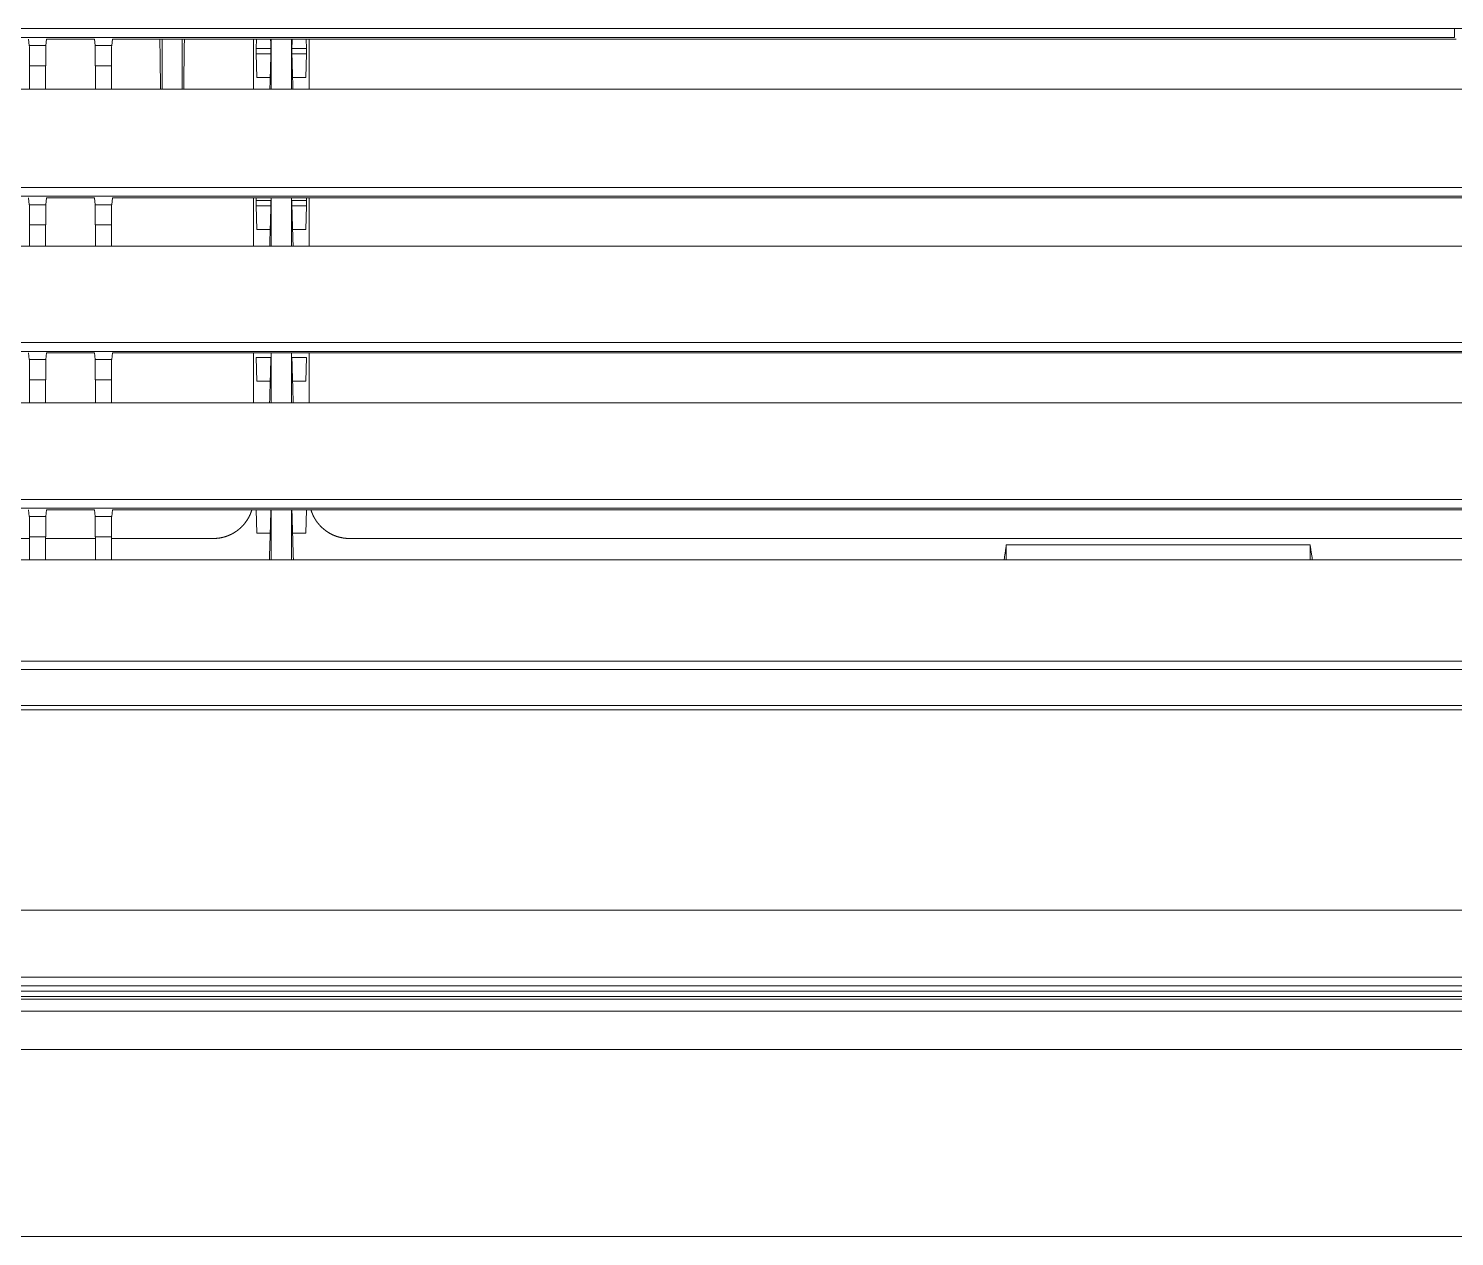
# Model space of a CAD drawing. Header units: inches. Extents: x 3778 to 56227, y -16914 to 35091.
# Drawn here: x 37050.3 to 37191.7, y -5619.7 to -5499.9 of the extents above; entities that cross this region are included whole.
import ezdxf

# ---------------------------------------------------------------- set-up
doc = ezdxf.new("R2010")
doc.units = ezdxf.units.IN
doc.header["$LTSCALE"] = 100
doc.header["$MEASUREMENT"] = 0
doc.layers.add('2-con', color=2, linetype='Continuous')
doc.layers.add('mark-B', color=2, linetype='Continuous', lineweight=20)

# ---------------------------------------------------------------- blocks, each defined once
blk = doc.blocks.new('무풍1way 일반')
at = {"layer": 'mark-B'}
for p, q in [((0, -25.36), (-514.56, -25.36)), ((0, -25.36), (-514.56, -25.36)), ((-420.47, -24.85), (0, -24.85)), ((-420.47, -24.85), (0, -24.85)), ((-380.01, -53.26), (380.01, -53.26)), ((380.01, -53.69), (-380.01, -53.69)), ((-379.23, -57.26), (379.23, -57.26)), ((379.23, -58.09), (-379.23, -58.09)), ((-377.46, -68.13), (-234.95, -68.13)), ((-353.82, -68.13), (-353.82, -69.62)), ((-323.69, -69.62), (-323.69, -68.13)), ((-252.8, -68.13), (-252.8, -73.08)), ((-250.8, -73.08), (-250.8, -68.13)), ((-234.95, -70.42), (-234.95, -68.13)), ((-234.95, -68.13), (-233.35, -68.13)), ((-233.35, -68.13), (-233.35, -70.42)), ((-233.35, -68.13), (-228.42, -68.13)), ((-228.42, -70.42), (-228.42, -68.13)), ((-228.42, -68.13), (-226.82, -68.13)), ((-226.82, -70.42), (-226.82, -68.13)), ((-226.82, -68.13), (-109.43, -68.13)), ((-258.56, -70.25), (-417.21, -70.25)), ((-234.95, -70.25), (-245.04, -70.25)), ((-234.95, -70.42), (-233.35, -70.42)), ((-228.42, -70.25), (-233.35, -70.25)), ((-228.42, -70.42), (-226.82, -70.42)), ((-157.79, -70.25), (-226.82, -70.25)), ((-254.23, -70.78), (-254.3, -73.08)), ((-254.23, -70.78), (-252.91, -70.78)), ((-250.69, -70.78), (-249.37, -70.78)), ((-249.3, -73.08), (-249.37, -70.78)), ((-235.05, -73.08), (-376.58, -73.08)), ((-376.39, -73.25), (376.39, -73.25)), ((-235.05, -73.08), (-234.97, -72.42)), ((-233.33, -72.42), (-234.97, -72.42)), ((-233.33, -72.42), (-233.25, -73.08)), ((-228.52, -73.08), (-233.25, -73.08)), ((-228.52, -73.08), (-228.44, -72.42)), ((-226.8, -72.42), (-228.44, -72.42)), ((-226.72, -73.08), (-226.8, -72.42)), ((376.39, -74.13), (-376.39, -74.13)), ((-374.7, -83.69), (-234.95, -83.69)), ((-254.56, -88.65), (-254.56, -83.69)), ((-252.8, -83.69), (-252.8, -88.65)), ((-250.8, -88.65), (-250.8, -83.69)), ((-249.04, -83.69), (-249.04, -88.65)), ((-234.95, -85.99), (-234.95, -83.69)), ((-234.95, -83.69), (-233.35, -83.69)), ((-233.35, -83.69), (-233.35, -85.99)), ((-233.35, -83.69), (-228.42, -83.69)), ((-228.42, -85.99), (-228.42, -83.69)), ((-228.42, -83.69), (-226.82, -83.69)), ((-226.82, -85.99), (-226.82, -83.69)), ((-226.82, -83.69), (-109.43, -83.69)), ((-254.23, -85.84), (-254.3, -88.19)), ((-254.23, -85.84), (-252.91, -85.84)), ((-250.69, -85.84), (-249.37, -85.84)), ((-249.3, -88.19), (-249.37, -85.84)), ((-234.95, -85.99), (-233.35, -85.99)), ((-228.42, -85.99), (-226.82, -85.99)), ((-235.05, -88.65), (-373.83, -88.65)), ((-373.64, -88.81), (373.64, -88.81)), ((-254.3, -88.19), (-252.84, -88.19)), ((-250.76, -88.19), (-249.3, -88.19)), ((-235.05, -88.65), (-234.97, -87.99)), ((-233.33, -87.99), (-234.97, -87.99)), ((-233.33, -87.99), (-233.25, -88.65)), ((-228.52, -88.65), (-233.25, -88.65)), ((-228.52, -88.65), (-228.44, -87.99)), ((-226.8, -87.99), (-228.44, -87.99)), ((-226.72, -88.65), (-226.8, -87.99)), ((373.64, -89.7), (-373.64, -89.7)), ((-371.95, -99.25), (-234.95, -99.25)), ((-254.56, -104.02), (-254.56, -99.26)), ((-252.8, -99.25), (-252.8, -104.02)), ((-250.8, -104.02), (-250.8, -99.25)), ((-249.04, -99.26), (-249.04, -104.02)), ((-234.95, -101.35), (-234.95, -99.25)), ((-234.95, -99.25), (-233.35, -99.25)), ((-233.35, -99.25), (-233.35, -101.35)), ((-233.35, -99.25), (-228.42, -99.25)), ((-228.42, -101.35), (-228.42, -99.25)), ((-228.42, -99.25), (-226.82, -99.25)), ((-226.82, -101.35), (-226.82, -99.25)), ((-226.82, -99.25), (-109.43, -99.25)), ((-254.23, -100.9), (-254.3, -103.25)), ((-254.23, -100.9), (-252.91, -100.9)), ((-250.69, -100.9), (-249.37, -100.9)), ((-249.3, -103.25), (-249.37, -100.9)), ((-234.95, -101.35), (-233.35, -101.35)), ((-228.42, -101.35), (-226.82, -101.35)), ((-235.05, -104.02), (-371.11, -104.02)), ((-370.92, -104.19), (370.92, -104.19)), ((-254.3, -103.25), (-252.84, -103.25)), ((-254.3, -103.77), (-254.29, -104.02)), ((-252.84, -103.77), (-254.3, -103.77)), ((-250.76, -103.25), (-249.3, -103.25)), ((-249.3, -103.77), (-250.76, -103.77)), ((-249.31, -104.02), (-249.3, -103.77)), ((-235.05, -104.02), (-234.97, -103.35)), ((-233.33, -103.35), (-234.97, -103.35)), ((-233.33, -103.35), (-233.25, -104.02)), ((-228.52, -104.02), (-233.25, -104.02)), ((-228.52, -104.02), (-228.44, -103.35)), ((-226.8, -103.35), (-228.44, -103.35)), ((-226.72, -104.02), (-226.8, -103.35)), ((370.92, -105.07), (-370.92, -105.07)), ((-369.2, -114.82), (-234.95, -114.82)), ((-254.56, -119.77), (-254.56, -114.82)), ((-252.8, -114.82), (-252.8, -119.77)), ((-250.8, -119.77), (-250.8, -114.82)), ((-249.04, -114.82), (-249.04, -119.77)), ((-241.97, -119.77), (-241.97, -114.82)), ((-241.97, -119.77), (-241.97, -114.82)), ((-239.96, -114.82), (-239.96, -119.77)), ((-239.96, -114.82), (-239.96, -119.77)), ((-234.95, -117.11), (-234.95, -114.82)), ((-234.95, -114.82), (-233.35, -114.82)), ((-233.35, -114.82), (-233.35, -117.11)), ((-233.35, -114.82), (-228.42, -114.82)), ((-228.42, -117.11), (-228.42, -114.82)), ((-228.42, -114.82), (-226.82, -114.82)), ((-226.82, -117.11), (-226.82, -114.82)), ((-226.82, -114.82), (-109.43, -114.82)), ((-254.23, -115.96), (-254.3, -118.31)), ((-254.23, -115.96), (-252.91, -115.96)), ((-250.69, -115.96), (-249.37, -115.96)), ((-249.3, -118.31), (-249.37, -115.96)), ((-234.95, -117.11), (-233.35, -117.11)), ((-228.42, -117.11), (-226.82, -117.11)), ((-254.3, -118.31), (-252.84, -118.31)), ((-250.76, -118.31), (-249.3, -118.31)), ((-235.05, -119.77), (-368.32, -119.77)), ((-368.14, -119.94), (368.14, -119.94)), ((-254.3, -118.83), (-254.27, -119.77)), ((-252.84, -118.83), (-254.3, -118.83)), ((-249.3, -118.83), (-250.76, -118.83)), ((-249.33, -119.77), (-249.3, -118.83)), ((-235.05, -119.77), (-234.97, -119.12)), ((-233.33, -119.12), (-234.97, -119.12)), ((-233.33, -119.12), (-233.25, -119.77)), ((-228.52, -119.77), (-233.25, -119.77)), ((-228.52, -119.77), (-228.44, -119.12)), ((-226.8, -119.12), (-228.44, -119.12)), ((-226.72, -119.77), (-226.8, -119.12)), ((368.14, -120.82), (-368.14, -120.82))]:
    blk.add_line(p, q, dxfattribs=at)
for centre, start_param, end_param in [((-234.97, -70.42), 0.069815, 1.570796), ((-233.33, -70.42), 4.712389, 6.21337), ((-228.44, -70.42), 0.069815, 1.570796), ((-226.8, -70.42), 4.712389, 6.21337), ((-234.97, -85.99), 0.069815, 1.570796), ((-233.33, -85.99), 4.712389, 6.21337), ((-228.44, -85.99), 0.069815, 1.570796), ((-226.8, -85.99), 4.712389, 6.21337), ((-234.97, -101.35), 0.069813, 1.570796), ((-233.33, -101.35), 4.712389, 6.213372), ((-228.44, -101.35), 0.069813, 1.570796), ((-226.8, -101.35), 4.712389, 6.213372), ((-234.97, -117.11), 0.069815, 1.570796), ((-233.33, -117.11), 4.712389, 6.21337), ((-228.44, -117.11), 0.069815, 1.570796), ((-226.8, -117.11), 4.712389, 6.21337)]:
    blk.add_ellipse(centre, major_axis=(0, -2.01), ratio=0.008727, start_param=start_param, end_param=end_param, dxfattribs=at)
for points, knots in [([(0, -1.05), (-88.28, -1.05), (-176.56, -1.05), (-308.98, -1.05), (-353.11, -1.05), (-419.32, -1.06), (-441.39, -1.06), (-474.5, -1.06), (-491.05, -1.06), (-510.36, -1.06), (-518.64, -1.06), (-522.78, -1.06), (-524.15, -1.06), (-526.91, -1.06), (-528.29, -1.06), (-529.67, -1.07)], [0, 0, 0, 0, 0.5, 0.5, 0.75, 0.75, 0.875, 0.875, 0.9375, 0.96875, 0.984375, 0.984375, 0.992187, 0.992187, 1, 1, 1, 1]), ([(0, -1.05), (-88.28, -1.05), (-176.56, -1.05), (-308.98, -1.05), (-353.11, -1.05), (-419.32, -1.06), (-441.39, -1.06), (-474.5, -1.06), (-491.05, -1.06), (-510.36, -1.06), (-518.64, -1.06), (-522.78, -1.06), (-524.15, -1.06), (-526.91, -1.06), (-528.29, -1.06), (-529.67, -1.07)], [0, 0, 0, 0, 0.5, 0.5, 0.75, 0.75, 0.875, 0.875, 0.9375, 0.96875, 0.984375, 0.984375, 0.992188, 0.992188, 1, 1, 1, 1]), ([(0, -19.59), (-85.67, -19.59), (-192.75, -19.59), (-321.25, -19.59), (-385.5, -19.59), (-449.76, -19.59), (-492.59, -19.59), (-514.01, -19.59)], [0, 0, 0, 0, 0.5, 0.625, 0.75, 0.875, 1, 1, 1, 1]), ([(0, -19.59), (-85.67, -19.59), (-192.75, -19.59), (-321.25, -19.59), (-385.5, -19.59), (-449.76, -19.59), (-492.59, -19.59), (-514.01, -19.59)], [0, 0, 0, 0, 0.5, 0.625, 0.75, 0.875, 1, 1, 1, 1]), ([(-512.29, -23.37), (-490.94, -23.37), (-469.6, -23.37), (-426.91, -23.37), (-405.56, -23.37), (-362.87, -23.37), (-341.53, -23.37), (-298.84, -23.37), (-192.11, -23.37), (-85.38, -23.37), (0, -23.37)], [0, 0, 0, 0, 0.125, 0.125, 0.25, 0.25, 0.375, 0.375, 0.5, 1, 1, 1, 1]), ([(-512.29, -23.37), (-490.94, -23.37), (-469.6, -23.37), (-426.91, -23.37), (-405.56, -23.37), (-362.87, -23.37), (-341.53, -23.37), (-298.84, -23.37), (-192.11, -23.37), (-85.38, -23.37), (0, -23.37)], [0, 0, 0, 0, 0.125, 0.125, 0.25, 0.25, 0.375, 0.375, 0.5, 1, 1, 1, 1]), ([(0, -24.58), (-85.38, -24.58), (-192.1, -24.58), (-320.17, -24.58), (-362.86, -24.58), (-405.55, -24.58), (-426.89, -24.58), (-469.58, -24.58), (-490.93, -24.58), (-512.27, -24.58)], [0, 0, 0, 0, 0.5, 0.625, 0.75, 0.75, 0.875, 0.875, 1, 1, 1, 1]), ([(0, -24.58), (-85.38, -24.58), (-192.1, -24.58), (-320.17, -24.58), (-362.86, -24.58), (-405.55, -24.58), (-426.89, -24.58), (-469.58, -24.58), (-490.93, -24.58), (-512.27, -24.58)], [0, 0, 0, 0, 0.5, 0.625, 0.75, 0.75, 0.875, 0.875, 1, 1, 1, 1]), ([(-511.17, -25.89), (-510.84, -25.89), (-510.51, -25.89), (-510.01, -25.89), (-509.84, -25.89), (-509.51, -25.89), (-508.68, -25.9), (-507.84, -25.9), (-505.85, -25.9), (-504.52, -25.9), (-501.85, -25.9), (-500.52, -25.9), (-497.86, -25.9), (-491.2, -25.89), (-484.55, -25.89), (-473.9, -25.9), (-468.57, -25.9), (-457.92, -25.9), (-452.6, -25.9), (-425.98, -25.9), (-383.38, -25.89), (-319.48, -25.89), (-234.29, -25.9), (-170.39, -25.9), (-85.2, -25.9), (-42.6, -25.9), (0, -25.9)], [0, 0, 0, 0, 0.001953, 0.001953, 0.00293, 0.00293, 0.003906, 0.007812, 0.007812, 0.015625, 0.015625, 0.023437, 0.023437, 0.03125, 0.0625, 0.0625, 0.09375, 0.09375, 0.125, 0.125, 0.25, 0.375, 0.5, 0.75, 0.75, 1, 1, 1, 1]), ([(0, -26.75), (-42.6, -26.75), (-85.19, -26.75), (-170.39, -26.75), (-234.28, -26.75), (-298.18, -26.75), (-340.78, -26.75), (-362.08, -26.75), (-404.67, -26.75), (-425.97, -26.75), (-452.59, -26.75), (-457.92, -26.75), (-468.57, -26.75), (-473.89, -26.75), (-484.54, -26.75), (-491.2, -26.75), (-497.85, -26.75), (-500.52, -26.75), (-501.85, -26.75), (-504.51, -26.75), (-505.84, -26.75), (-507.84, -26.75), (-508.67, -26.75), (-509.5, -26.75), (-509.83, -26.75), (-510, -26.75), (-510.5, -26.75), (-510.83, -26.75), (-511.17, -26.75)], [0, 0, 0, 0, 0.25, 0.25, 0.5, 0.625, 0.625, 0.75, 0.75, 0.875, 0.875, 0.90625, 0.90625, 0.9375, 0.9375, 0.96875, 0.976562, 0.976562, 0.984375, 0.984375, 0.992187, 0.992187, 0.996094, 0.99707, 0.99707, 0.998047, 0.998047, 1, 1, 1, 1]), ([(-508.58, -33.4), (-487.39, -33.4), (-445.01, -33.4), (-381.43, -33.4), (-317.86, -33.4), (-233.1, -33.4), (-127.14, -33.4), (-42.38, -33.4), (0, -33.4)], [0, 0, 0, 0, 0.125, 0.25, 0.375, 0.5, 0.75, 1, 1, 1, 1]), ([(-254.74, -73.08), (-254.74, -73.07), (-254.75, -73.05), (-254.75, -73.03), (-254.76, -73), (-254.77, -72.97), (-254.78, -72.94), (-254.79, -72.91), (-254.8, -72.89), (-254.81, -72.86), (-254.82, -72.83), (-254.83, -72.8), (-254.84, -72.78), (-254.85, -72.75), (-254.87, -72.72), (-254.88, -72.69), (-254.89, -72.67), (-254.9, -72.64), (-254.91, -72.61), (-254.92, -72.59), (-254.94, -72.56), (-254.95, -72.53), (-254.96, -72.51), (-254.97, -72.48), (-254.99, -72.46), (-255, -72.43), (-255.01, -72.4), (-255.03, -72.38), (-255.04, -72.35), (-255.05, -72.33), (-255.07, -72.3), (-255.08, -72.28), (-255.1, -72.25), (-255.11, -72.23), (-255.13, -72.2), (-255.14, -72.18), (-255.16, -72.15), (-255.17, -72.13), (-255.19, -72.1), (-255.2, -72.08), (-255.22, -72.06), (-255.23, -72.03), (-255.25, -72.01), (-255.26, -71.98), (-255.28, -71.96), (-255.3, -71.94), (-255.31, -71.91), (-255.33, -71.89), (-255.35, -71.87), (-255.36, -71.85), (-255.38, -71.82), (-255.4, -71.8), (-255.42, -71.78), (-255.43, -71.76), (-255.45, -71.73), (-255.47, -71.71), (-255.49, -71.69), (-255.51, -71.67), (-255.52, -71.65), (-255.54, -71.63), (-255.56, -71.61), (-255.58, -71.58), (-255.6, -71.56), (-255.62, -71.54), (-255.64, -71.52), (-255.65, -71.5), (-255.67, -71.48), (-255.69, -71.46), (-255.71, -71.44), (-255.74, -71.42), (-255.77, -71.39), (-255.81, -71.35), (-255.84, -71.32), (-255.88, -71.28), (-255.92, -71.25), (-255.96, -71.21), (-256, -71.18), (-256.04, -71.15), (-256.08, -71.11), (-256.12, -71.08), (-256.16, -71.05), (-256.2, -71.02), (-256.25, -70.99), (-256.29, -70.96), (-256.33, -70.93), (-256.38, -70.9), (-256.42, -70.87), (-256.47, -70.84), (-256.51, -70.82), (-256.56, -70.79), (-256.6, -70.76), (-256.65, -70.74), (-256.7, -70.71), (-256.75, -70.69), (-256.79, -70.66), (-256.84, -70.64), (-256.89, -70.62), (-256.94, -70.59), (-256.99, -70.57), (-257.04, -70.55), (-257.09, -70.53), (-257.14, -70.51), (-257.19, -70.49), (-257.24, -70.47), (-257.3, -70.46), (-257.35, -70.44), (-257.4, -70.42), (-257.45, -70.41), (-257.51, -70.39), (-257.56, -70.38), (-257.61, -70.37), (-257.67, -70.35), (-257.72, -70.34), (-257.78, -70.33), (-257.83, -70.32), (-257.89, -70.31), (-257.94, -70.3), (-258, -70.29), (-258.05, -70.28), (-258.11, -70.28), (-258.17, -70.27), (-258.22, -70.27), (-258.28, -70.26), (-258.34, -70.26), (-258.39, -70.26), (-258.45, -70.25), (-258.51, -70.25), (-258.54, -70.25), (-258.56, -70.25)], [0, 0, 0, 0, 0.004068, 0.009916, 0.015757, 0.021592, 0.027421, 0.033244, 0.039061, 0.044872, 0.050677, 0.056476, 0.062268, 0.068055, 0.073836, 0.07961, 0.085379, 0.091141, 0.096898, 0.102648, 0.108393, 0.114131, 0.119864, 0.12559, 0.13131, 0.137025, 0.142733, 0.148436, 0.154132, 0.159822, 0.165507, 0.171185, 0.176858, 0.182524, 0.188185, 0.193839, 0.199488, 0.20513, 0.210767, 0.216398, 0.222023, 0.227642, 0.233255, 0.238862, 0.244463, 0.250058, 0.255647, 0.26123, 0.266808, 0.272379, 0.277945, 0.283504, 0.289058, 0.294606, 0.300148, 0.305684, 0.311215, 0.316739, 0.322258, 0.32777, 0.333277, 0.338778, 0.344273, 0.349762, 0.355246, 0.360723, 0.366195, 0.371661, 0.377121, 0.382575, 0.392642, 0.402728, 0.412834, 0.42296, 0.433106, 0.443272, 0.453458, 0.463663, 0.473889, 0.484135, 0.494401, 0.504687, 0.514993, 0.525319, 0.535666, 0.546033, 0.556419, 0.566827, 0.577254, 0.587702, 0.59817, 0.608658, 0.619167, 0.629696, 0.640246, 0.650816, 0.661407, 0.672018, 0.68265, 0.693302, 0.703975, 0.714668, 0.725382, 0.736117, 0.746872, 0.757648, 0.768445, 0.779262, 0.7901, 0.800959, 0.811839, 0.82274, 0.833661, 0.844603, 0.855567, 0.866551, 0.877556, 0.888582, 0.899629, 0.910697, 0.921786, 0.932896, 0.944027, 0.95518, 0.966353, 0.977548, 0.988763, 1, 1, 1, 1]), ([(-245.04, -70.25), (-245.05, -70.25), (-245.07, -70.25), (-245.1, -70.25), (-245.13, -70.25), (-245.16, -70.25), (-245.19, -70.26), (-245.22, -70.26), (-245.25, -70.26), (-245.29, -70.26), (-245.32, -70.26), (-245.35, -70.26), (-245.38, -70.27), (-245.41, -70.27), (-245.44, -70.27), (-245.47, -70.28), (-245.5, -70.28), (-245.53, -70.28), (-245.56, -70.29), (-245.59, -70.29), (-245.62, -70.29), (-245.65, -70.3), (-245.68, -70.3), (-245.71, -70.31), (-245.74, -70.31), (-245.77, -70.32), (-245.8, -70.32), (-245.83, -70.33), (-245.86, -70.34), (-245.89, -70.34), (-245.92, -70.35), (-245.95, -70.36), (-245.98, -70.36), (-246.01, -70.37), (-246.03, -70.38), (-246.06, -70.39), (-246.09, -70.39), (-246.12, -70.4), (-246.15, -70.41), (-246.18, -70.42), (-246.21, -70.43), (-246.24, -70.43), (-246.26, -70.44), (-246.29, -70.45), (-246.32, -70.46), (-246.35, -70.47), (-246.38, -70.48), (-246.4, -70.49), (-246.43, -70.5), (-246.46, -70.51), (-246.49, -70.52), (-246.52, -70.53), (-246.54, -70.54), (-246.57, -70.56), (-246.6, -70.57), (-246.62, -70.58), (-246.65, -70.59), (-246.68, -70.6), (-246.7, -70.61), (-246.73, -70.63), (-246.76, -70.64), (-246.78, -70.65), (-246.81, -70.66), (-246.84, -70.68), (-246.86, -70.69), (-246.89, -70.7), (-246.91, -70.72), (-246.94, -70.73), (-246.96, -70.74), (-246.99, -70.76), (-247.02, -70.77), (-247.04, -70.79), (-247.07, -70.8), (-247.09, -70.82), (-247.11, -70.83), (-247.14, -70.85), (-247.16, -70.86), (-247.19, -70.88), (-247.21, -70.89), (-247.24, -70.91), (-247.26, -70.92), (-247.28, -70.94), (-247.31, -70.96), (-247.33, -70.97), (-247.35, -70.99), (-247.38, -71), (-247.4, -71.02), (-247.42, -71.04), (-247.45, -71.05), (-247.47, -71.07), (-247.49, -71.09), (-247.51, -71.11), (-247.54, -71.12), (-247.56, -71.14), (-247.58, -71.16), (-247.6, -71.18), (-247.62, -71.2), (-247.64, -71.21), (-247.67, -71.23), (-247.69, -71.25), (-247.71, -71.27), (-247.73, -71.29), (-247.75, -71.31), (-247.77, -71.33), (-247.79, -71.34), (-247.81, -71.36), (-247.83, -71.38), (-247.85, -71.4), (-247.87, -71.43), (-247.91, -71.46), (-247.94, -71.5), (-247.98, -71.53), (-248.01, -71.57), (-248.05, -71.61), (-248.08, -71.65), (-248.11, -71.69), (-248.15, -71.73), (-248.18, -71.77), (-248.21, -71.81), (-248.24, -71.85), (-248.27, -71.89), (-248.3, -71.94), (-248.33, -71.98), (-248.36, -72.02), (-248.39, -72.07), (-248.42, -72.11), (-248.45, -72.16), (-248.48, -72.2), (-248.5, -72.25), (-248.53, -72.29), (-248.56, -72.34), (-248.58, -72.39), (-248.6, -72.44), (-248.63, -72.48), (-248.65, -72.53), (-248.68, -72.58), (-248.7, -72.63), (-248.72, -72.68), (-248.74, -72.73), (-248.76, -72.78), (-248.78, -72.83), (-248.8, -72.88), (-248.82, -72.93), (-248.83, -72.99), (-248.85, -73.03), (-248.86, -73.06), (-248.86, -73.08)], [0, 0, 0, 0, 0.006094, 0.012181, 0.018262, 0.024337, 0.030405, 0.036468, 0.042524, 0.048574, 0.054618, 0.060656, 0.066687, 0.072712, 0.078731, 0.084744, 0.090751, 0.096752, 0.102746, 0.108734, 0.114716, 0.120692, 0.126662, 0.132625, 0.138583, 0.144534, 0.150479, 0.156418, 0.162351, 0.168278, 0.174198, 0.180113, 0.186021, 0.191924, 0.19782, 0.20371, 0.209594, 0.215471, 0.221343, 0.227209, 0.233068, 0.238922, 0.244769, 0.25061, 0.256445, 0.262275, 0.268098, 0.273915, 0.279725, 0.28553, 0.291329, 0.297122, 0.302908, 0.308689, 0.314464, 0.320232, 0.325995, 0.331751, 0.337502, 0.343246, 0.348985, 0.354717, 0.360443, 0.366164, 0.371878, 0.377587, 0.383289, 0.388985, 0.394676, 0.40036, 0.406039, 0.411711, 0.417378, 0.423038, 0.428693, 0.434341, 0.439984, 0.445621, 0.451251, 0.456876, 0.462495, 0.468108, 0.473715, 0.479316, 0.484911, 0.4905, 0.496084, 0.501661, 0.507233, 0.512798, 0.518358, 0.523912, 0.52946, 0.535002, 0.540538, 0.546068, 0.551593, 0.557111, 0.562624, 0.568131, 0.573632, 0.579127, 0.584616, 0.590099, 0.595577, 0.601049, 0.606515, 0.611975, 0.617429, 0.627495, 0.637582, 0.647688, 0.657814, 0.66796, 0.678125, 0.688311, 0.698517, 0.708743, 0.718989, 0.729255, 0.739541, 0.749847, 0.760173, 0.77052, 0.780886, 0.791273, 0.80168, 0.812108, 0.822556, 0.833024, 0.843512, 0.854021, 0.86455, 0.8751, 0.88567, 0.896261, 0.906872, 0.917503, 0.928156, 0.938828, 0.949522, 0.960236, 0.97097, 0.981726, 0.992502, 1, 1, 1, 1]), ([(-254.3, -103.25), (-254.3, -103.25), (-254.3, -103.25), (-254.3, -103.26), (-254.3, -103.26), (-254.3, -103.27), (-254.3, -103.27), (-254.3, -103.28), (-254.3, -103.28), (-254.3, -103.29), (-254.3, -103.29), (-254.3, -103.3), (-254.3, -103.31), (-254.3, -103.31), (-254.3, -103.32), (-254.3, -103.33), (-254.3, -103.33), (-254.3, -103.34), (-254.3, -103.35), (-254.3, -103.35), (-254.3, -103.36), (-254.3, -103.37), (-254.3, -103.37), (-254.3, -103.38), (-254.3, -103.39), (-254.3, -103.39), (-254.3, -103.4), (-254.3, -103.41), (-254.3, -103.42), (-254.3, -103.42), (-254.3, -103.43), (-254.3, -103.44), (-254.3, -103.44), (-254.3, -103.45), (-254.3, -103.46), (-254.3, -103.47), (-254.3, -103.47), (-254.3, -103.48), (-254.3, -103.49), (-254.3, -103.5), (-254.3, -103.5), (-254.3, -103.51), (-254.3, -103.52), (-254.3, -103.54), (-254.3, -103.55), (-254.3, -103.57), (-254.3, -103.58), (-254.3, -103.6), (-254.3, -103.61), (-254.3, -103.62), (-254.3, -103.64), (-254.3, -103.65), (-254.3, -103.67), (-254.3, -103.68), (-254.3, -103.69), (-254.3, -103.71), (-254.3, -103.72), (-254.3, -103.73), (-254.3, -103.74), (-254.3, -103.75), (-254.3, -103.76), (-254.3, -103.77), (-254.3, -103.77)], [0, 0, 0, 0, 0.013747, 0.027429, 0.041048, 0.054602, 0.068093, 0.08152, 0.094883, 0.108181, 0.121416, 0.134587, 0.147694, 0.160737, 0.173716, 0.186631, 0.199482, 0.212269, 0.224992, 0.237651, 0.250246, 0.262777, 0.275245, 0.287648, 0.299987, 0.312263, 0.324474, 0.336622, 0.348705, 0.360725, 0.372681, 0.384572, 0.3964, 0.408164, 0.419864, 0.4315, 0.443072, 0.454581, 0.466025, 0.477405, 0.488722, 0.499974, 0.52253, 0.545343, 0.568414, 0.591742, 0.615327, 0.63917, 0.66327, 0.687627, 0.712242, 0.737115, 0.762244, 0.787632, 0.813276, 0.839179, 0.865338, 0.891756, 0.91843, 0.945363, 0.972553, 1, 1, 1, 1]), ([(-249.3, -103.77), (-249.3, -103.77), (-249.3, -103.77), (-249.3, -103.76), (-249.3, -103.76), (-249.3, -103.75), (-249.3, -103.75), (-249.3, -103.74), (-249.3, -103.74), (-249.3, -103.73), (-249.3, -103.72), (-249.3, -103.72), (-249.3, -103.71), (-249.3, -103.71), (-249.3, -103.7), (-249.3, -103.69), (-249.3, -103.69), (-249.3, -103.68), (-249.3, -103.67), (-249.3, -103.67), (-249.3, -103.66), (-249.3, -103.65), (-249.3, -103.65), (-249.3, -103.64), (-249.3, -103.63), (-249.3, -103.62), (-249.3, -103.62), (-249.3, -103.61), (-249.3, -103.6), (-249.3, -103.6), (-249.3, -103.59), (-249.3, -103.58), (-249.3, -103.57), (-249.3, -103.57), (-249.3, -103.56), (-249.3, -103.55), (-249.3, -103.55), (-249.3, -103.54), (-249.3, -103.53), (-249.3, -103.52), (-249.3, -103.52), (-249.3, -103.51), (-249.3, -103.5), (-249.3, -103.48), (-249.3, -103.47), (-249.3, -103.45), (-249.3, -103.44), (-249.3, -103.42), (-249.3, -103.41), (-249.3, -103.39), (-249.3, -103.38), (-249.3, -103.37), (-249.3, -103.35), (-249.3, -103.34), (-249.3, -103.33), (-249.3, -103.31), (-249.3, -103.3), (-249.3, -103.29), (-249.3, -103.28), (-249.3, -103.27), (-249.3, -103.26), (-249.3, -103.25), (-249.3, -103.25)], [0, 0, 0, 0, 0.013748, 0.027432, 0.041052, 0.054607, 0.068099, 0.081527, 0.09489, 0.10819, 0.121425, 0.134597, 0.147704, 0.160748, 0.173727, 0.186643, 0.199494, 0.212281, 0.225005, 0.237664, 0.250259, 0.262791, 0.275258, 0.287661, 0.3, 0.312275, 0.324487, 0.336634, 0.348717, 0.360736, 0.372691, 0.384582, 0.39641, 0.408173, 0.419872, 0.431507, 0.443078, 0.454585, 0.466029, 0.477408, 0.488723, 0.499974, 0.522542, 0.545365, 0.568445, 0.591781, 0.615372, 0.639221, 0.663325, 0.687685, 0.712302, 0.737175, 0.762304, 0.78769, 0.813331, 0.839229, 0.865384, 0.891794, 0.918461, 0.945384, 0.972564, 1, 1, 1, 1]), ([(-254.3, -118.31), (-254.3, -118.31), (-254.3, -118.31), (-254.3, -118.32), (-254.3, -118.32), (-254.3, -118.33), (-254.3, -118.33), (-254.3, -118.34), (-254.3, -118.35), (-254.3, -118.35), (-254.3, -118.36), (-254.3, -118.36), (-254.3, -118.37), (-254.3, -118.37), (-254.3, -118.38), (-254.3, -118.39), (-254.3, -118.39), (-254.3, -118.4), (-254.3, -118.41), (-254.3, -118.41), (-254.3, -118.42), (-254.3, -118.43), (-254.3, -118.43), (-254.3, -118.44), (-254.3, -118.45), (-254.3, -118.46), (-254.3, -118.46), (-254.3, -118.47), (-254.3, -118.48), (-254.3, -118.48), (-254.3, -118.49), (-254.3, -118.5), (-254.3, -118.51), (-254.3, -118.51), (-254.3, -118.52), (-254.3, -118.53), (-254.3, -118.54), (-254.3, -118.54), (-254.3, -118.55), (-254.3, -118.56), (-254.3, -118.56), (-254.3, -118.57), (-254.3, -118.59), (-254.3, -118.6), (-254.3, -118.61), (-254.3, -118.63), (-254.3, -118.64), (-254.3, -118.66), (-254.3, -118.67), (-254.3, -118.69), (-254.3, -118.7), (-254.3, -118.71), (-254.3, -118.73), (-254.3, -118.74), (-254.3, -118.76), (-254.3, -118.77), (-254.3, -118.78), (-254.3, -118.79), (-254.3, -118.8), (-254.3, -118.81), (-254.3, -118.82), (-254.3, -118.83), (-254.3, -118.83)], [0, 0, 0, 0, 0.013747, 0.027429, 0.041048, 0.054602, 0.068093, 0.08152, 0.094883, 0.108181, 0.121416, 0.134587, 0.147694, 0.160737, 0.173716, 0.186631, 0.199482, 0.212269, 0.224992, 0.237651, 0.250246, 0.262777, 0.275245, 0.287648, 0.299987, 0.312263, 0.324474, 0.336622, 0.348705, 0.360725, 0.372681, 0.384573, 0.3964, 0.408164, 0.419864, 0.4315, 0.443072, 0.454581, 0.466025, 0.477405, 0.488722, 0.499974, 0.52253, 0.545343, 0.568414, 0.591742, 0.615327, 0.63917, 0.66327, 0.687627, 0.712242, 0.737115, 0.762244, 0.787632, 0.813276, 0.839179, 0.865338, 0.891756, 0.91843, 0.945363, 0.972553, 1, 1, 1, 1]), ([(-249.3, -118.83), (-249.3, -118.83), (-249.3, -118.83), (-249.3, -118.82), (-249.3, -118.82), (-249.3, -118.81), (-249.3, -118.81), (-249.3, -118.8), (-249.3, -118.8), (-249.3, -118.79), (-249.3, -118.79), (-249.3, -118.78), (-249.3, -118.77), (-249.3, -118.77), (-249.3, -118.76), (-249.3, -118.76), (-249.3, -118.75), (-249.3, -118.74), (-249.3, -118.74), (-249.3, -118.73), (-249.3, -118.72), (-249.3, -118.71), (-249.3, -118.71), (-249.3, -118.7), (-249.3, -118.69), (-249.3, -118.69), (-249.3, -118.68), (-249.3, -118.67), (-249.3, -118.67), (-249.3, -118.66), (-249.3, -118.65), (-249.3, -118.64), (-249.3, -118.64), (-249.3, -118.63), (-249.3, -118.62), (-249.3, -118.61), (-249.3, -118.61), (-249.3, -118.6), (-249.3, -118.59), (-249.3, -118.59), (-249.3, -118.58), (-249.3, -118.57), (-249.3, -118.56), (-249.3, -118.54), (-249.3, -118.53), (-249.3, -118.51), (-249.3, -118.5), (-249.3, -118.48), (-249.3, -118.47), (-249.3, -118.46), (-249.3, -118.44), (-249.3, -118.43), (-249.3, -118.41), (-249.3, -118.4), (-249.3, -118.39), (-249.3, -118.37), (-249.3, -118.36), (-249.3, -118.35), (-249.3, -118.34), (-249.3, -118.33), (-249.3, -118.32), (-249.3, -118.31), (-249.3, -118.31)], [0, 0, 0, 0, 0.013748, 0.027432, 0.041052, 0.054607, 0.068099, 0.081527, 0.09489, 0.10819, 0.121425, 0.134597, 0.147704, 0.160748, 0.173727, 0.186643, 0.199494, 0.212281, 0.225005, 0.237664, 0.250259, 0.262791, 0.275258, 0.287661, 0.3, 0.312275, 0.324487, 0.336634, 0.348717, 0.360736, 0.372691, 0.384582, 0.39641, 0.408173, 0.419872, 0.431507, 0.443078, 0.454585, 0.466029, 0.477408, 0.488723, 0.499974, 0.522542, 0.545365, 0.568445, 0.591781, 0.615372, 0.639221, 0.663325, 0.687685, 0.712302, 0.737175, 0.762304, 0.78769, 0.813331, 0.839229, 0.865384, 0.891794, 0.918461, 0.945384, 0.972564, 1, 1, 1, 1]), ([(-368.14, -120.82), (-368.22, -120.82), (-368.31, -120.82), (-368.48, -120.82), (-368.73, -120.82), (-369.33, -120.82), (-370.52, -120.82), (-372.9, -120.82), (-374.94, -120.82), (-379.02, -120.81), (-381.75, -120.81), (-389.91, -120.79), (-395.35, -120.76), (-403.51, -120.72), (-406.23, -120.71), (-411.67, -120.67), (-414.38, -120.65), (-419.82, -120.61), (-422.54, -120.59), (-427.97, -120.54), (-430.69, -120.52), (-436.13, -120.47), (-438.84, -120.44), (-444.28, -120.39), (-446.99, -120.36), (-452.43, -120.31), (-455.14, -120.29), (-460.58, -120.24), (-463.3, -120.22), (-471.45, -120.15), (-476.89, -120.11), (-485.05, -120.07), (-487.77, -120.06), (-493.21, -120.05), (-495.93, -120.04), (-498.66, -120.04)], [0, 0, 0, 0, 0.001953, 0.001953, 0.003906, 0.007812, 0.015625, 0.03125, 0.0625, 0.0625, 0.125, 0.125, 0.25, 0.25, 0.3125, 0.3125, 0.375, 0.375, 0.4375, 0.4375, 0.5, 0.5, 0.5625, 0.5625, 0.625, 0.625, 0.6875, 0.6875, 0.75, 0.75, 0.875, 0.875, 0.9375, 0.9375, 1, 1, 1, 1]), ([(-368.14, -119.94), (-368.14, -119.94), (-368.14, -119.95), (-368.14, -119.99), (-368.14, -120.01), (-368.14, -120.07), (-368.14, -120.11), (-368.14, -120.19), (-368.14, -120.24), (-368.14, -120.33), (-368.14, -120.38), (-368.14, -120.48), (-368.14, -120.53), (-368.14, -120.62), (-368.14, -120.67), (-368.14, -120.75), (-368.14, -120.79), (-368.14, -120.82)], [0, 0, 0, 0, 0.125, 0.125, 0.25, 0.25, 0.375, 0.375, 0.5, 0.5, 0.625, 0.625, 0.75, 0.75, 0.875, 0.875, 1, 1, 1, 1])]:
    blk.add_open_spline(points, degree=3, knots=knots, dxfattribs=at)
for points, degree in [([(-354.05, -68.11), (-353.82, -69.62)], 1), ([(-323.69, -69.62), (-323.47, -68.11)], 1), ([(-252.99, -68.11), (-252.91, -70.78)], 1), ([(-250.69, -70.78), (-250.61, -68.11)], 1), ([(-353.82, -69.62), (-323.69, -69.62)], 1), ([(-252.91, -70.78), (-252.84, -73.12)], 1), ([(-250.76, -73.12), (-250.69, -70.78)], 1), ([(-252.97, -83.69), (-252.91, -85.84)], 1), ([(-250.69, -85.84), (-250.63, -83.69)], 1), ([(-252.91, -85.84), (-252.84, -88.19)], 1), ([(-250.76, -88.19), (-250.69, -85.84)], 1), ([(-252.96, -99.25), (-252.91, -100.9)], 1), ([(-250.69, -100.9), (-250.64, -99.25)], 1), ([(-252.91, -100.9), (-252.84, -103.25)], 1), ([(-250.76, -103.25), (-250.69, -100.9)], 1), ([(-252.84, -103.25), (-252.84, -103.29), (-252.84, -103.43), (-252.84, -103.59), (-252.84, -103.73), (-252.84, -103.77)], 2), ([(-250.76, -103.77), (-250.76, -103.73), (-250.76, -103.59), (-250.76, -103.43), (-250.76, -103.29), (-250.76, -103.25)], 2), ([(-252.94, -114.82), (-252.91, -115.96)], 1), ([(-250.69, -115.96), (-250.66, -114.82)], 1), ([(-242.11, -114.82), (-242.18, -119.77)], 1), ([(-242.11, -114.82), (-242.18, -119.77)], 1), ([(-239.81, -114.82), (-239.79, -116.47), (-239.77, -118.12), (-239.74, -119.77)], 3), ([(-239.81, -114.82), (-239.79, -116.47), (-239.77, -118.12), (-239.74, -119.77)], 3), ([(-252.91, -115.96), (-252.84, -118.31)], 1), ([(-250.76, -118.31), (-250.69, -115.96)], 1), ([(-252.84, -118.31), (-252.84, -118.35), (-252.84, -118.49), (-252.84, -118.65), (-252.84, -118.79), (-252.84, -118.83)], 2), ([(-250.76, -118.83), (-250.76, -118.79), (-250.76, -118.65), (-250.76, -118.49), (-250.76, -118.35), (-250.76, -118.31)], 2), ([(-252.84, -118.83), (-252.87, -119.77)], 1), ([(-250.73, -119.77), (-250.76, -118.83)], 1)]:
    blk.add_open_spline(points, degree=degree, dxfattribs=at)
blk = doc.blocks.new('dpdjzjs')
at = {"layer": 'mark-B', "rotation": 180}
blk.add_blockref('무풍1way 일반', (172794.41, 96209.73), dxfattribs=at)

msp = doc.modelspace()

# ---------------------------------------------------------------- block references
at = {"layer": '2-con'}
msp.add_blockref('dpdjzjs', (-135970.86, -101830.44), dxfattribs=at)

doc.saveas('drawing.dxf')
